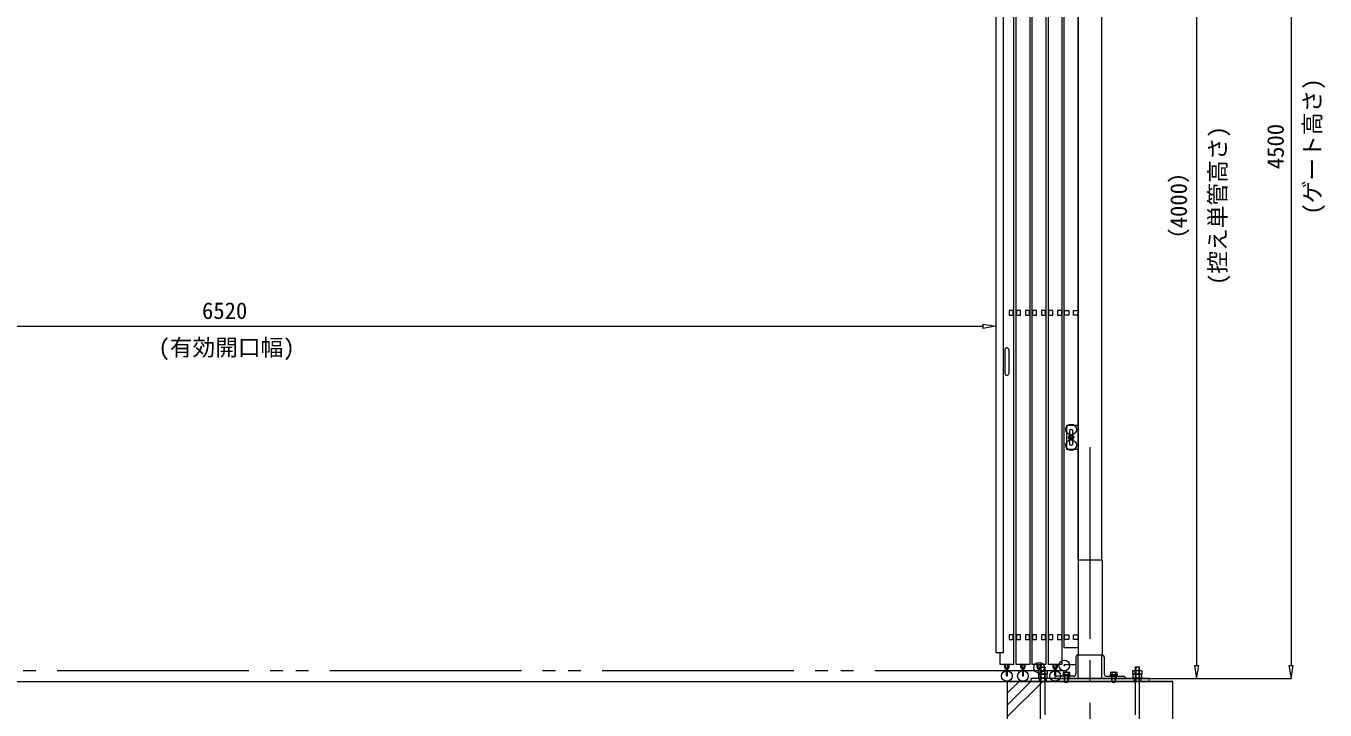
# Model space of a CAD drawing. Units: millimetres, scale not verified. Extents: x -10062 to 10062, y -16938 to 16938.
# Drawn here: x -4211 to 1281, y -13908 to -11016 of the extents above; entities that cross this region are included whole.
import ezdxf
from ezdxf.enums import TextEntityAlignment as Align

# ---------------------------------------------------------------- set-up
doc = ezdxf.new("R2010")
doc.units = ezdxf.units.MM
doc.header["$LTSCALE"] = 90
doc.header["$PDMODE"] = 32
doc.header["$PDSIZE"] = 45
for name, pattern in [('CHAIN2', [12, 9, -1, 1, -1]), ('DASHED1', [1.8, 1.2, -0.6]), ('DOUBLE_CHAIN2', [12.8, 9, -1, 0.6, -0.6, 0.6, -1])]:
    doc.linetypes.add(name, pattern=pattern)
for name, color, linetype, lineweight in [('0-4_ﾊﾝﾄﾞﾙ', 134, 'Continuous', 18), ('0-5_ﾍﾞｰｽﾗｲﾝ', 134, 'Continuous', 18), ('0-6_ﾎﾞﾙﾄ類', 134, 'Continuous', 18), ('0-8_ﾜｲﾔｰﾛｰﾌﾟ', 134, 'DOUBLE_CHAIN2', 18), ('0-9_基礎工事用PCA小', 134, 'Continuous', 18), ('0-C_寸法', 134, 'Continuous', 18), ('0-D_側固定棒', 134, 'Continuous', 18), ('1-1_中央走行棒', 134, 'Continuous', 18), ('1-2_中央走行棒右', 134, 'Continuous', 18), ('1-6_通芯', 134, 'CHAIN2', 18), ('1-A_標準柱', 134, 'Continuous', 18)]:
    doc.layers.add(name, color=color, linetype=linetype, lineweight=lineweight)
doc.styles.add('ＭＳ ゴシック', font='')
doc.styles.get('ＭＳ ゴシック').set_extended_font_data('MS Gothic')

msp = doc.modelspace()

# ---------------------------------------------------------------- linework, layer by layer
at = {"layer": '0-4_ﾊﾝﾄﾞﾙ'}
for p, q in [((-72.5, -12384.94), (-72.5, -12484.94)), ((-56.5, -12384.94), (-56.5, -12484.94))]:
    msp.add_line(p, q, dxfattribs=at)
for centre, start, end in [((-64.5, -12384.94), 0, 180), ((-64.5, -12484.94), 180, 0)]:
    msp.add_arc(centre, 8, start, end, dxfattribs=at)
at = {"layer": '0-5_ﾍﾞｰｽﾗｲﾝ'}
for p, q in [((537.5, -13775.5), (1137.5, -13775.5)), ((-8762.5, -13787.5), (637.5, -13787.5))]:
    msp.add_line(p, q, dxfattribs=at)
at = {"layer": '0-6_ﾎﾞﾙﾄ類'}
for p, q in [((77.98, -13755.47), (77.98, -13740.9)), ((77.98, -13758.33), (77.98, -13772.9)), ((97.03, -13755.47), (97.03, -13740.9)), ((97.03, -13758.33), (97.03, -13772.9)), ((175.66, -13748.5), (173.84, -13749.56)), ((173.84, -13749.56), (173.84, -13758.3)), ((173.84, -13758.3), (201.17, -13758.3)), ((175.66, -13748.5), (199.33, -13748.5)), ((176.26, -13758.5), (198.75, -13758.5)), ((179.5, -13787.5), (179.5, -13765.5)), ((180.67, -13749.56), (180.67, -13758.3)), ((180.73, -13790.3), (180.73, -13765.5)), ((186.3, -13761.5), (187.38, -13765.5)), ((187.62, -13761.5), (188.69, -13765.5)), ((194.34, -13749.56), (194.34, -13758.3)), ((195.5, -13787.5), (195.5, -13765.5)), ((199.33, -13748.5), (201.17, -13749.56)), ((201.17, -13749.56), (201.17, -13758.3)), ((375.67, -13748.5), (373.83, -13749.56)), ((373.83, -13749.56), (373.83, -13758.3)), ((373.83, -13758.3), (401.17, -13758.3)), ((375.67, -13748.5), (399.34, -13748.5)), ((376.25, -13758.5), (398.75, -13758.5)), ((379.5, -13787.5), (379.5, -13765.5)), ((380.66, -13749.56), (380.66, -13758.3)), ((380.73, -13790.3), (380.73, -13765.5)), ((386.31, -13761.5), (387.38, -13765.5)), ((387.62, -13761.5), (388.69, -13765.5)), ((394.33, -13749.56), (394.33, -13758.3)), ((395.5, -13787.5), (395.5, -13765.5)), ((399.34, -13748.5), (401.17, -13749.56)), ((401.17, -13749.56), (401.17, -13758.3)), ((477.97, -13755.47), (477.97, -13740.9)), ((477.97, -13758.33), (477.97, -13772.9)), ((497.02, -13755.47), (497.02, -13740.9)), ((497.02, -13758.33), (497.02, -13772.9)), ((179.5, -13787.5), (180.73, -13790.3)), ((379.5, -13787.5), (380.73, -13790.3))]:
    msp.add_line(p, q, dxfattribs=at)
for points in [[(69.02, -13755.47), (69.02, -13740.9), (105.97, -13740.9), (105.97, -13755.47), (103.5, -13756.9), (71.5, -13756.9)], [(69.02, -13758.33), (69.02, -13772.9), (105.97, -13772.9), (105.97, -13758.33), (103.5, -13756.9), (71.5, -13756.9)], [(69.5, -13772.9), (105.5, -13772.9), (105.5, -13775.5), (69.5, -13775.5)], [(201.5, -13758.5), (201.5, -13761.5), (173.5, -13761.5), (173.5, -13758.5)], [(173.5, -13761.5), (201.5, -13761.5), (201.5, -13765.5), (173.5, -13765.5)], [(401.5, -13758.5), (401.5, -13761.5), (373.5, -13761.5), (373.5, -13758.5)], [(373.5, -13761.5), (401.5, -13761.5), (401.5, -13765.5), (373.5, -13765.5)], [(469.03, -13755.47), (469.03, -13740.9), (505.97, -13740.9), (505.97, -13755.47), (503.5, -13756.9), (471.5, -13756.9)], [(469.03, -13758.33), (469.03, -13772.9), (505.97, -13772.9), (505.97, -13758.33), (503.5, -13756.9), (471.5, -13756.9)], [(469.5, -13772.9), (505.5, -13772.9), (505.5, -13775.5), (469.5, -13775.5)]]:
    msp.add_lwpolyline(points, close=True, dxfattribs=at)
for points in [[(180.73, -13790.3), (194.27, -13790.3), (194.27, -13765.5)], [(380.73, -13790.3), (394.27, -13790.3), (394.27, -13765.5)], [(179.5, -13787.5), (195.5, -13787.5), (194.27, -13790.3)], [(379.5, -13787.5), (395.5, -13787.5), (394.27, -13790.3)]]:
    msp.add_lwpolyline(points, dxfattribs=at)
for centre, radius, start, end in [((73.5, -13747.72), 8.96, 240.0064, 300.0064), ((73.5, -13766.08), 8.96, 60.0064, 120.0064), ((87.5, -13789.35), 32.45, 72.93497, 107.07105), ((87.5, -13724.45), 32.45, 252.93497, 287.07105), ((101.5, -13747.73), 8.95, 239.98131, 300.0315), ((101.5, -13766.07), 8.95, 59.98131, 120.0315), ((177.25, -13754.55), 6.05, 55.616, 124.384), ((176.26, -13758.3), 0.198, 180, 270), ((187.5, -13771.12), 22.62, 72.412, 107.588), ((197.75, -13754.55), 6.05, 55.616, 124.384), ((198.75, -13758.3), 0.198, 270, 0), ((377.25, -13754.55), 6.05, 55.616, 124.384), ((376.25, -13758.3), 0.198, 180, 270), ((387.5, -13771.12), 22.62, 72.412, 107.588), ((397.75, -13754.55), 6.05, 55.616, 124.384), ((398.75, -13758.3), 0.198, 270, 0), ((473.5, -13747.72), 8.96, 240.0064, 300.0064), ((473.5, -13766.08), 8.96, 60.0064, 120.0064), ((487.5, -13789.35), 32.45, 72.93497, 107.07105), ((487.5, -13724.45), 32.45, 252.93497, 287.07105), ((501.5, -13747.73), 8.95, 239.98131, 300.0315), ((501.5, -13766.07), 8.95, 59.98131, 120.0315)]:
    msp.add_arc(centre, radius, start, end, dxfattribs=at)
at = {"layer": '0-8_ﾜｲﾔｰﾛｰﾌﾟ'}
msp.add_line((187.5, -13742.5), (-6912.5, -13742.5), dxfattribs=at)
at = {"layer": '0-9_基礎工事用PCA小', "linetype": 'DASHED1'}
for p, q in [((72.81, -13775.5), (72.81, -13787.5)), ((102.5, -13775.5), (102.5, -13787.5)), ((179.5, -13775.5), (179.5, -13787.5)), ((195.5, -13775.5), (195.5, -13787.5)), ((379.5, -13775.5), (379.5, -13787.5)), ((395.5, -13775.5), (395.5, -13787.5)), ((472.5, -13775.5), (472.5, -13787.5)), ((502.5, -13775.5), (502.5, -13787.5))]:
    msp.add_line(p, q, dxfattribs=at)
at = {"layer": '0-9_基礎工事用PCA小'}
for p, q in [((-62.5, -13937.5), (87.5, -13787.5)), ((-62.5, -13887.5), (37.5, -13787.5)), ((-62.5, -13837.5), (-12.5, -13787.5)), ((77.98, -13787.5), (97.03, -13787.5)), ((497.02, -13787.5), (477.97, -13787.5))]:
    msp.add_line(p, q, dxfattribs=at)
for points in [[(77.98, -14304.45), (77.98, -13727.5), (97.03, -13727.5), (97.03, -13929.5)], [(77.98, -13790), (80.48, -13787.5), (80.48, -13727.5), (94.53, -13727.5), (94.53, -13787.5), (97.03, -13790)], [(497.02, -14304.45), (497.02, -13727.5), (477.97, -13727.5), (477.97, -13929.5)], [(497.02, -13790), (494.52, -13787.5), (494.52, -13727.5), (480.47, -13727.5), (480.47, -13787.5), (477.97, -13790)]]:
    msp.add_lwpolyline(points, dxfattribs=at)
for points in [[(37.5, -13787.5), (537.5, -13787.5), (537.5, -13775.5), (37.5, -13775.5)], [(-62.5, -14687.5), (637.5, -14687.5), (637.5, -13787.5), (-62.5, -13787.5)]]:
    msp.add_lwpolyline(points, close=True, dxfattribs=at)
at = {"layer": '0-C_寸法'}
for p, q in [((1137.5, -9330.5), (1137.5, -13720.5)), ((737.5, -9830.5), (737.5, -13720.5)), ((-110.5, -11845.3), (-110.5, -12286.9)), ((-6575.5, -12285.9), (-165.5, -12285.9)), ((-165.5, -12276.73), (-110.5, -12285.9)), ((-165.5, -12276.73), (-165.5, -12295.07)), ((-110.5, -12285.9), (-165.5, -12295.07)), ((728.33, -13720.5), (737.5, -13775.5)), ((728.33, -13720.5), (746.67, -13720.5)), ((737.5, -13775.5), (746.67, -13720.5)), ((1128.33, -13720.5), (1137.5, -13775.5)), ((1128.33, -13720.5), (1146.66, -13720.5)), ((1137.5, -13775.5), (1146.66, -13720.5)), ((338.5, -13775.5), (1138.5, -13775.5)), ((426.96, -13775.5), (738.5, -13775.5))]:
    msp.add_line(p, q, dxfattribs=at)
at = {"layer": '0-D_側固定棒'}
for points in [[(177.5, -13589.94), (177.5, -9974.94), (237.5, -9974.94), (237.5, -13644.94), (177.5, -13644.94)], [(197.15, -12238.44), (179.85, -12238.44), (179.85, -12218.44), (197.15, -12218.44)], [(235.15, -12238.44), (217.85, -12238.44), (217.85, -12218.44), (235.15, -12218.44)], [(212.41, -12746.44), (217.31, -12754.94), (212.41, -12763.44), (202.59, -12763.44), (197.69, -12754.94), (202.59, -12746.44)], [(197.15, -13609.94), (179.85, -13609.94), (179.85, -13589.94), (197.15, -13589.94)], [(235.15, -13609.94), (217.85, -13609.94), (217.85, -13589.94), (235.15, -13589.94)]]:
    msp.add_lwpolyline(points, close=True, dxfattribs=at)
for radius in [11, 8.5, 4.76, 4.22]:
    msp.add_circle((207.5, -12754.94), radius, dxfattribs=at)
for start, end in [(132.757, 167.243), (192.757, 227.243), (72.757, 107.243), (252.757, 287.243), (12.757, 47.243), (312.757, 347.243)]:
    msp.add_arc((207.5, -12754.94), 8.9, start, end, dxfattribs=at)
at = {"layer": '1-1_中央走行棒'}
for p, q in [((-4.54, -13728.04), (-4.54, -13714.94)), ((0.46, -13728.04), (0.46, -13714.94)), ((7.46, -13714.94), (7.46, -13728.04)), ((12.46, -13714.94), (12.46, -13728.04)), ((63.46, -13728.04), (63.46, -13714.94)), ((68.46, -13728.04), (68.46, -13714.94)), ((75.46, -13714.94), (75.46, -13728.04)), ((80.46, -13714.94), (80.46, -13727.5)), ((131.46, -13728.04), (131.46, -13714.94)), ((136.46, -13728.04), (136.46, -13714.94)), ((143.46, -13714.94), (143.46, -13728.04)), ((148.46, -13714.94), (148.46, -13728.04)), ((1.51, -13729.44), (1.51, -13764.44)), ((6.51, -13764.44), (6.51, -13729.44)), ((69.51, -13729.44), (69.51, -13740.9)), ((69.51, -13755.74), (69.51, -13758.07)), ((74.51, -13740.9), (74.51, -13729.44)), ((137.51, -13729.44), (137.51, -13764.44)), ((142.51, -13764.44), (142.51, -13729.44))]:
    msp.add_line(p, q, dxfattribs=at)
for points in [[(-20.99, -9494.94), (-25.99, -9494.94), (-25.99, -13714.94), (34.01, -13714.94), (34.01, -9494.94), (29.01, -9494.94)], [(47.01, -9494.94), (42.01, -9494.94), (42.01, -13714.94), (102.02, -13714.94), (102.02, -9540.01)], [(110.01, -9548.01), (110.01, -13714.94), (170.01, -13714.94), (170.01, -9799.49)]]:
    msp.add_lwpolyline(points, dxfattribs=at)
for points in [[(-23.64, -12238.44), (-6.34, -12238.44), (-6.34, -12218.44), (-23.64, -12218.44)], [(14.36, -12238.44), (31.66, -12238.44), (31.66, -12218.44), (14.36, -12218.44)], [(44.36, -12238.44), (61.66, -12238.44), (61.66, -12218.44), (44.36, -12218.44)], [(82.36, -12238.44), (99.66, -12238.44), (99.66, -12218.44), (82.36, -12218.44)], [(112.36, -12238.44), (129.66, -12238.44), (129.66, -12218.44), (112.36, -12218.44)], [(150.36, -12238.44), (167.66, -12238.44), (167.66, -12218.44), (150.36, -12218.44)], [(-23.64, -13609.94), (-6.34, -13609.94), (-6.34, -13589.94), (-23.64, -13589.94)], [(14.36, -13609.94), (31.66, -13609.94), (31.66, -13589.94), (14.36, -13589.94)], [(44.36, -13609.94), (61.66, -13609.94), (61.66, -13589.94), (44.36, -13589.94)], [(82.36, -13609.94), (99.66, -13609.94), (99.66, -13589.94), (82.36, -13589.94)], [(112.36, -13609.94), (129.66, -13609.94), (129.66, -13589.94), (112.36, -13589.94)], [(150.36, -13609.94), (167.66, -13609.94), (167.66, -13589.94), (150.36, -13589.94)]]:
    msp.add_lwpolyline(points, close=True, dxfattribs=at)
for centre, radius, start, end in [((3.96, -13728.04), 8.5, 180, 253.25351), ((3.96, -13728.04), 3.5, 180, 225.59204), ((3.96, -13728.04), 8.5, 287.46347, 360), ((3.96, -13728.04), 3.5, 316.78662, 0), ((71.96, -13728.04), 8.5, 180, 253.25351), ((71.96, -13728.04), 3.5, 180, 225.59204), ((71.96, -13728.04), 3.5, 316.78662, 0), ((139.96, -13728.04), 8.5, 180, 253.25351), ((139.96, -13728.04), 3.5, 180, 225.59204), ((139.96, -13728.04), 8.5, 287.46347, 360), ((139.96, -13728.04), 3.5, 316.78662, 0), ((71.96, -13728.04), 8.5, 287.46347, 315.04047)]:
    msp.add_arc(centre, radius, start, end, dxfattribs=at)
for p in [(72.01, -13729.44), (4.01, -13764.44), (140.01, -13764.44)]:
    msp.add_point(p, dxfattribs=at)
at = {"layer": '1-2_中央走行棒右'}
for p, q in [((-73.05, -13728.04), (-73.05, -13714.94)), ((-68.05, -13728.04), (-68.05, -13714.94)), ((-61.05, -13714.94), (-61.05, -13728.04)), ((-56.05, -13714.94), (-56.05, -13728.04)), ((-67, -13729.44), (-67, -13764.44)), ((-62, -13764.44), (-62, -13729.44))]:
    msp.add_line(p, q, dxfattribs=at)
msp.add_lwpolyline([(-94.5, -13664.94), (-94.5, -13714.94), (-34.5, -13714.94), (-34.5, -9494.94), (-39.5, -9494.94)], dxfattribs=at)
for points in [[(-110.5, -13664.94), (-78.5, -13664.94), (-78.5, -10914.94), (-110.5, -10914.94)], [(-54.15, -12238.44), (-36.85, -12238.44), (-36.85, -12218.44), (-54.15, -12218.44)], [(-54.15, -13609.94), (-36.85, -13609.94), (-36.85, -13589.94), (-54.15, -13589.94)]]:
    msp.add_lwpolyline(points, close=True, dxfattribs=at)
for radius, start, end in [(8.5, 180, 253.25351), (3.5, 180, 225.59204), (8.5, 287.46347, 360), (3.5, 316.78662, 360)]:
    msp.add_arc((-64.55, -13728.04), radius, start, end, dxfattribs=at)
msp.add_point((-64.5, -13764.44), dxfattribs=at)
at = {"layer": '1-6_通芯'}
msp.add_line((287.5, -14687.5), (287.5, -12775.5), dxfattribs=at)
at = {"layer": '1-A_標準柱'}
for p, q in [((237.5, -13275.5), (237.5, -9825.5)), ((337.5, -13275.5), (337.5, -9825.5)), ((200, -12722.5), (200, -12746.89)), ((215, -12746.89), (215, -12722.5)), ((200, -12762.99), (200, -12788.5)), ((215, -12788.5), (215, -12762.99)), ((227.5, -13685.5), (227.5, -13755.5)), ((347.5, -13685.5), (347.5, -13755.5)), ((217.5, -13765.5), (147.5, -13765.5)), ((237.5, -13775.5), (337.5, -13775.5)), ((357.5, -13765.5), (427.5, -13765.5))]:
    msp.add_line(p, q, dxfattribs=at)
at = {"layer": '1-A_標準柱', "linetype": 'DASHED1'}
for p, q in [((177.5, -13765.5), (177.5, -13775.5)), ((197.5, -13765.5), (197.5, -13775.5)), ((377.5, -13765.5), (377.5, -13775.5)), ((397.5, -13765.5), (397.5, -13775.5))]:
    msp.add_line(p, q, dxfattribs=at)
at = {"layer": '1-A_標準柱'}
for points in [[(237.5, -12705.5), (187.5, -12705.5), (187.5, -12805.5), (237.5, -12805.5)], [(340.7, -13275.5), (237.5, -13275.5), (237.5, -13675.5), (340.7, -13675.5)]]:
    msp.add_lwpolyline(points, close=True, dxfattribs=at)
for points in [[(137.5, -13775.5), (237.5, -13775.5), (237.5, -13675.5)], [(178.5, -13715.5), (227.5, -13715.5), (227.5, -13725.5)], [(437.5, -13775.5), (337.5, -13775.5), (337.5, -13675.5)]]:
    msp.add_lwpolyline(points, dxfattribs=at)
for centre, start, end in [((237.5, -13685.5), 90, 180), ((337.5, -13685.5), 0, 90), ((147.5, -13775.5), 90, 180), ((217.5, -13755.5), 270, 360), ((357.5, -13755.5), 180, 270), ((427.5, -13775.5), 0, 90)]:
    msp.add_arc(centre, 10, start, end, dxfattribs=at)
for p in [(207.5, -12722.5), (207.5, -12788.5), (178.5, -13720.5)]:
    msp.add_point(p, dxfattribs=at)

# ---------------------------------------------------------------- texts
at = {"layer": '0-C_寸法', "style": 'ＭＳ ゴシック'}
for s, p in [('(ゲート高さ)', (1283.1, -11813.5)), ('(控え単管高さ)', (883.1, -12111.5)), ('4500', (1127.6, -11621.5)), ('（4000）', (718.23, -11967.5))]:
    msp.add_text(s, height=70.38, rotation=90, dxfattribs=at).set_placement(p, align=Align.BOTTOM_LEFT)
for s, p in [('6520', (-3466.5, -12276)), ('(有効開口幅)', (-3650.5, -12431.5))]:
    msp.add_text(s, height=70.38, dxfattribs=at).set_placement(p, align=Align.BOTTOM_LEFT)

doc.saveas('drawing.dxf')
